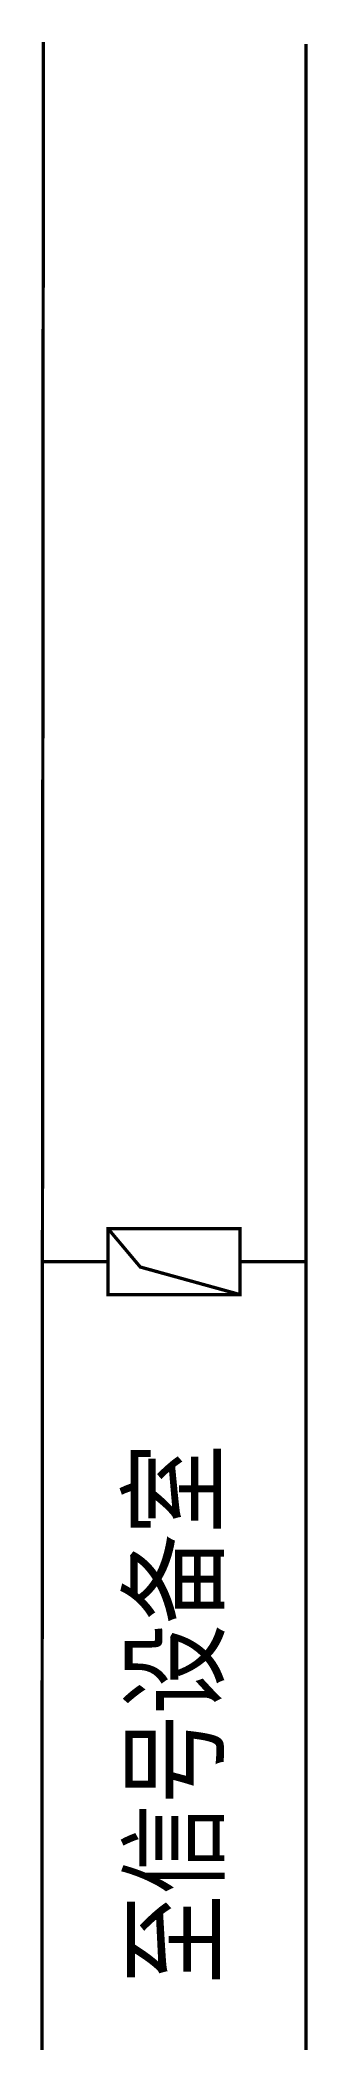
# Model space of a CAD drawing. Header units: inches. Extents: x -4.1 to 4, y -22.9 to 38.
import ezdxf
from ezdxf.enums import TextEntityAlignment as Align

# ---------------------------------------------------------------- set-up
doc = ezdxf.new("R2010")
doc.units = ezdxf.units.IN
doc.header["$MEASUREMENT"] = 0
doc.linetypes.add('DASHED2', pattern=[0.375, 0.25, -0.125])
doc.layers.add('里程标', color=255, linetype='Continuous', lineweight=0)
doc.styles.add('宋体', font='')
doc.styles.get('宋体').set_extended_font_data('SimSun')

msp = doc.modelspace()

# ---------------------------------------------------------------- linework, layer by layer
at = {"color": 7, "linetype": 'DASHED2', "ltscale": 15, "const_width": 0.1}
for points in [[(-4.079, -22.854), (-4.034, 37.961)], [(3.921, -22.854), (3.921, 37.901)]]:
    msp.add_lwpolyline(points, dxfattribs=at)
at = {"color": 7, "const_width": 0.1}
msp.add_lwpolyline([(-2.079, 0.026), (-2.079, 2.026), (1.921, 2.026), (1.921, 0.026)], close=True, dxfattribs=at)
for points in [[(1.921, 0.026), (-1.1, 0.861), (-2.079, 2.026)], [(-2.079, 1.026), (-4.079, 1.026)], [(1.921, 1.026), (3.921, 1.026)]]:
    msp.add_lwpolyline(points, dxfattribs=at)

# ---------------------------------------------------------------- texts
at = {"layer": '里程标', "color": 7, "style": '宋体', "width": 0.8}
msp.add_text('至信号设备室', height=2.5, rotation=90, dxfattribs=at).set_placement((-0.079, -12.678), align=Align.MIDDLE_CENTER)

doc.saveas('drawing.dxf')
